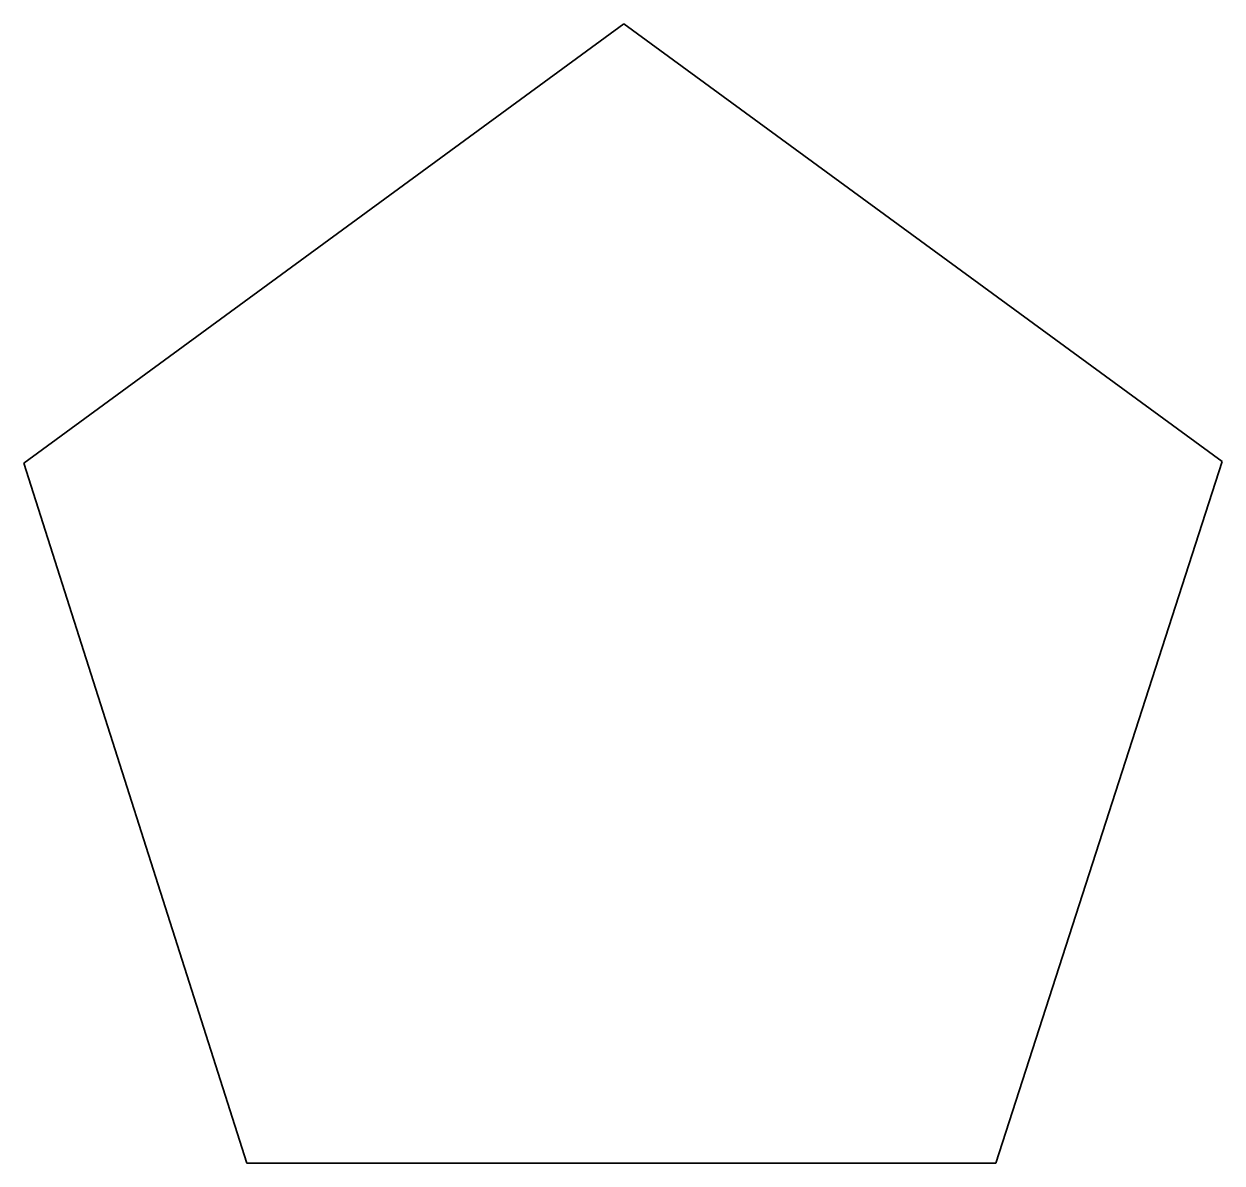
# Model space of a CAD drawing. Header units: millimetres. Extents: x 99.1 to 156, y -69.6 to -15.6.
import ezdxf

# ---------------------------------------------------------------- set-up
doc = ezdxf.new("R2010")
doc.units = ezdxf.units.MM
doc.header["$MEASUREMENT"] = 0
doc.layers.add('Layer 1', color=7, linetype='Continuous', lineweight=0)

# ---------------------------------------------------------------- blocks, each defined once
blk = doc.blocks.new('Block_0')
at = {"layer": 'Layer 1', "color": 49, "lineweight": 35}
for p, q in [((127.589, -15.554), (99.105, -36.408)), ((156.007, -36.327), (127.589, -15.554)), ((99.105, -36.408), (109.693, -69.628)), ((145.257, -69.628), (156.007, -36.327)), ((109.693, -69.628), (145.257, -69.628))]:
    blk.add_line(p, q, dxfattribs=at)

msp = doc.modelspace()

# ---------------------------------------------------------------- block references
at = {"layer": 'Layer 1'}
msp.add_blockref('Block_0', (0, 0), dxfattribs=at)

doc.saveas('drawing.dxf')
